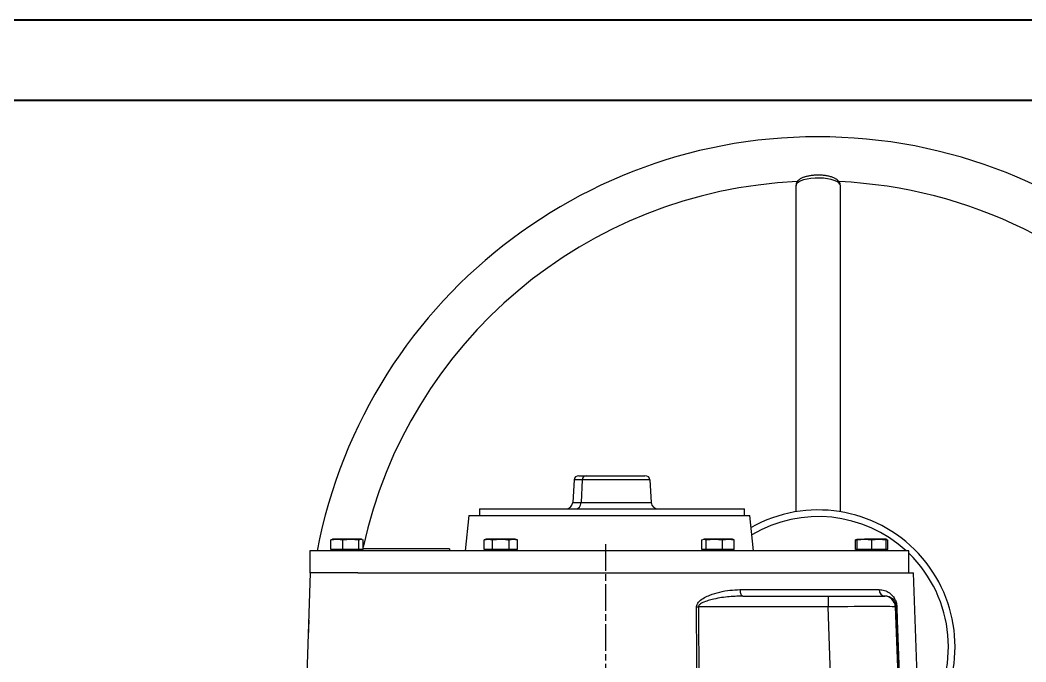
# Model space of a CAD drawing. Header units: millimetres. Extents: x 1756 to 4801, y 514 to 2668.
# Drawn here: x 3770.6 to 4224, y 2378.4 to 2667.9 of the extents above; entities that cross this region are included whole.
import ezdxf

# ---------------------------------------------------------------- set-up
doc = ezdxf.new("R2010")
doc.units = ezdxf.units.MM
doc.linetypes.add('AM_ISO08W050', pattern=[18, 12, -1.5, 3, -1.5])
for name, color, linetype, lineweight in [('AM_7', 4, 'AM_ISO08W050', 25), ('AM_BOR', 7, 'Continuous', 50), ('粗实线', 7, 'Continuous', 40)]:
    doc.layers.add(name, color=color, linetype=linetype, lineweight=lineweight)

# ---------------------------------------------------------------- blocks, each defined once
blk = doc.blocks.new('rA3')
at = {"layer": '粗实线'}
for p, q in [((753.384, 421.26), (333.384, 421.26)), ((748.384, 416.26), (358.384, 416.26))]:
    blk.add_line(p, q, dxfattribs=at)

msp = doc.modelspace()

# ---------------------------------------------------------------- linework, layer by layer
at = {"color": 7, "linetype": 'Continuous', "lineweight": 25}
for p, q in [((4120.349, 2593.217), (4120.349, 2446.146)), ((4140.349, 2446.146), (4140.349, 2593.217)), ((4022.504, 2462.406), (4025.718, 2462.406)), ((4025.718, 2462.406), (4052.282, 2462.406)), ((4020.281, 2460.511), (4019.683, 2450.249)), ((4023.975, 2460.511), (4020.281, 2460.511)), ((4023.975, 2460.511), (4023.505, 2450.249)), ((4054.505, 2460.511), (4023.975, 2460.511)), ((4054.505, 2460.511), (4055.103, 2450.249)), ((4019.683, 2450.249), (4023.505, 2450.249)), ((4023.505, 2450.249), (4055.103, 2450.249)), ((3972.905, 2444.488), (3971.224, 2428.488)), ((3972.905, 2444.488), (4099.542, 2444.488)), ((3977.716, 2447.406), (3977.716, 2444.488)), ((3977.716, 2447.406), (4044.56, 2447.406)), ((4044.56, 2447.406), (4097.071, 2447.406)), ((4097.071, 2444.488), (4097.071, 2447.406)), ((4101.224, 2428.488), (4099.542, 2444.488)), ((3911.238, 2433.619), (3910.717, 2433.422)), ((3910.717, 2429.088), (3910.717, 2433.422)), ((3911.467, 2433.788), (3911.21, 2433.695)), ((3913.371, 2433.788), (3911.467, 2433.788)), ((3919.649, 2433.788), (3913.371, 2433.788)), ((3916.024, 2433.422), (3919.649, 2433.788)), ((3916.024, 2429.088), (3916.024, 2433.422)), ((3919.649, 2433.788), (3923.274, 2433.422)), ((3924.246, 2433.788), (3919.649, 2433.788)), ((3923.274, 2433.422), (3924.246, 2433.788)), ((3923.274, 2429.088), (3923.274, 2433.422)), ((3924.246, 2433.788), (3925.217, 2433.422)), ((3924.467, 2433.788), (3924.246, 2433.788)), ((3924.724, 2433.695), (3924.467, 2433.788)), ((3925.217, 2429.088), (3925.217, 2433.422)), ((3980.74, 2433.788), (3979.735, 2433.422)), ((3979.735, 2433.422), (3981.611, 2433.788)), ((3979.735, 2429.088), (3979.735, 2433.422)), ((3981.611, 2433.788), (3980.74, 2433.788)), ((3981.611, 2433.788), (3983.487, 2433.422)), ((3987.24, 2433.788), (3981.611, 2433.788)), ((3983.487, 2429.088), (3983.487, 2433.422)), ((3992.869, 2433.788), (3987.24, 2433.788)), ((3990.993, 2433.422), (3992.869, 2433.788)), ((3990.993, 2429.088), (3990.993, 2433.422)), ((3992.869, 2433.788), (3994.746, 2433.422)), ((3993.74, 2433.788), (3992.869, 2433.788)), ((3994.746, 2433.422), (3993.74, 2433.788)), ((3994.746, 2429.088), (3994.746, 2433.422)), ((4077.957, 2433.422), (4078.929, 2433.788)), ((4077.957, 2429.088), (4077.957, 2433.422)), ((4078.707, 2433.788), (4078.45, 2433.695)), ((4078.707, 2433.788), (4078.929, 2433.788)), ((4078.929, 2433.788), (4079.9, 2433.422)), ((4083.525, 2433.788), (4078.929, 2433.788)), ((4079.9, 2433.422), (4083.525, 2433.788)), ((4079.9, 2429.088), (4079.9, 2433.422)), ((4083.525, 2433.788), (4087.15, 2433.422)), ((4089.803, 2433.788), (4083.525, 2433.788)), ((4087.15, 2429.088), (4087.15, 2433.422)), ((4091.707, 2433.788), (4089.803, 2433.788)), ((4091.964, 2433.695), (4091.707, 2433.788)), ((4092.457, 2433.422), (4091.936, 2433.619)), ((4092.457, 2429.088), (4092.457, 2433.422)), ((4147.751, 2433.619), (4147.23, 2433.422)), ((4147.23, 2429.088), (4147.23, 2433.422)), ((4147.98, 2433.788), (4147.723, 2433.695)), ((4147.98, 2433.422), (4151.23, 2433.788)), ((4147.98, 2433.788), (4151.23, 2433.788)), ((4147.98, 2429.088), (4147.98, 2433.422)), ((4151.23, 2433.788), (4154.48, 2433.422)), ((4157.73, 2433.788), (4151.23, 2433.788)), ((4154.48, 2433.422), (4157.73, 2433.788)), ((4154.48, 2429.088), (4154.48, 2433.422)), ((4157.73, 2433.788), (4160.98, 2433.422)), ((4160.98, 2433.788), (4157.73, 2433.788)), ((4161.237, 2433.695), (4160.98, 2433.788)), ((4160.98, 2433.705), (4161.73, 2433.422)), ((4160.98, 2429.088), (4160.98, 2433.422)), ((4161.73, 2429.088), (4161.73, 2433.422)), ((3901.224, 2428.488), (3901.224, 2418.618)), ((4171.224, 2428.488), (3901.224, 2428.488)), ((3916.024, 2429.088), (3910.717, 2429.088)), ((3911.632, 2429.088), (3912.232, 2428.488)), ((3923.274, 2429.088), (3916.024, 2429.088)), ((3925.217, 2429.088), (3923.274, 2429.088)), ((3923.702, 2428.488), (3924.302, 2429.088)), ((3924.171, 2428.957), (3924.171, 2428.488)), ((3964.171, 2429.488), (3925.217, 2429.488)), ((3964.171, 2429.488), (3964.171, 2428.488)), ((3983.487, 2429.088), (3979.735, 2429.088)), ((3980.905, 2429.088), (3981.505, 2428.488)), ((3990.993, 2429.088), (3983.487, 2429.088)), ((3994.746, 2429.088), (3990.993, 2429.088)), ((3992.975, 2428.488), (3993.575, 2429.088)), ((4079.9, 2429.088), (4077.957, 2429.088)), ((4078.872, 2429.088), (4079.472, 2428.488)), ((4087.15, 2429.088), (4079.9, 2429.088)), ((4092.457, 2429.088), (4087.15, 2429.088)), ((4090.942, 2428.488), (4091.542, 2429.088)), ((4147.98, 2429.088), (4147.23, 2429.088)), ((4154.48, 2429.088), (4147.98, 2429.088)), ((4148.145, 2429.088), (4148.745, 2428.488)), ((4160.98, 2429.088), (4154.48, 2429.088)), ((4160.215, 2428.488), (4160.815, 2429.088)), ((4161.73, 2429.088), (4160.98, 2429.088)), ((4171.224, 2418.618), (4171.224, 2428.488)), ((3901.409, 2418.618), (3898.89, 2346.466)), ((3922.851, 2418.618), (3901.224, 2418.618)), ((3922.851, 2418.618), (4173.377, 2418.618)), ((4175.683, 2352.571), (4173.377, 2418.618)), ((4095.082, 2411.014), (4157.817, 2411.014)), ((4096.351, 2408.118), (4134.913, 2408.118)), ((4134.913, 2408.118), (4160.128, 2408.118)), ((4160.128, 2408.118), (4160.467, 2408.118)), ((4134.867, 2403.293), (4076.403, 2403.293)), ((4076.403, 2403.293), (4076.78, 2324.639)), ((4137.024, 2340.941), (4134.867, 2403.293)), ((4165.125, 2403.293), (4167.14, 2345.049)), ((4165.629, 2403.293), (4165.125, 2403.293)), ((4167.407, 2352.285), (4165.629, 2403.293))]:
    msp.add_line(p, q, dxfattribs=at)
at = {"color": 7, "linetype": 'Continuous', "lineweight": 25, "flags": 128}
for points in [[(4140.349, 2593.217), (4140.168, 2593.864), (4139.633, 2594.488), (4138.761, 2595.066), (4137.586, 2595.577), (4136.149, 2596.003), (4134.503, 2596.328), (4132.706, 2596.54), (4130.825, 2596.633), (4128.926, 2596.602), (4127.078, 2596.449), (4125.349, 2596.179), (4123.8, 2595.801), (4122.488, 2595.331), (4121.461, 2594.784), (4120.754, 2594.18), (4120.394, 2593.542), (4120.349, 2593.217)], [(4095.082, 2411.014), (4095.113, 2410.443), (4095.191, 2409.898), (4095.31, 2409.398), (4095.469, 2408.96), (4095.659, 2408.602), (4095.875, 2408.337), (4096.109, 2408.173), (4096.351, 2408.118)], [(4075.922, 2324.639), (4075.893, 2330.635), (4075.776, 2354.621), (4075.537, 2403.293)], [(4165.807, 2403.293), (4166.016, 2397.297), (4166.851, 2373.312), (4167.589, 2352.104)], [(3900.665, 2397.302), (3900.393, 2389.734), (3900.384, 2389.241)]]:
    msp.add_lwpolyline(points, dxfattribs=at)
at = {"color": 7, "linetype": 'Continuous', "lineweight": 25}
for centre, radius, start, end in [((4130.349, 2385.246), 230, 0, 169.16329), ((4130.349, 2385.246), 210, 92.58495, 167.63931), ((4130.349, 2385.246), 210, 353.04862, 87.41373), ((4130.349, 2385.246), 61.716, 326.45296, 119.33475), ((4130.349, 2385.246), 58.716, 47.43188, 120.60378), ((4130.349, 2385.246), 58.716, 324.48916, 45.88125), ((4263.659, 2404.472), 128.798, 178.37751, 180.52437), ((4160.644, 2410.941), 2.828, 178.52133, 266.41162), ((4160.128, 2403.118), 5, 1.99872, 89.99883), ((4075.97, 2486.226), 82.934, 269.70105, 270.29895), ((4165.718, 2405.437), 2.147, 267.62542, 272.37458)]:
    msp.add_arc(centre, radius, start, end, dxfattribs=at)
for centre, major_axis, ratio, start_param, end_param in [((4022.504, 2460.406), (2.226, 0), 0.8985911, 1.5707963, 3.0892328), ((4025.718, 2460.406), (0, 2), 0.8726727, 0, 1.5184364), ((4052.282, 2460.406), (2.226, 0), 0.8985911, 0.0523599, 1.5707963), ((4016.349, 2450.406), (3.339, 0), 0.8985911, 4.712389, 6.2308254), ((4020.891, 2450.406), (0, 3), 0.8726727, 3.1415927, 4.6600291), ((4058.437, 2450.406), (3.339, 0), 0.8985911, 3.1939525, 4.712389), ((4135.114, 2403.118), (30.012, 0.173), 0.0058617, 0.0094237, 1.579002)]:
    msp.add_ellipse(centre, major_axis=major_axis, ratio=ratio, start_param=start_param, end_param=end_param, dxfattribs=at)
for points, knots in [([(4140.349, 2593.217), (4140.322, 2593.512), (4140.268, 2594.116), (4139.858, 2594.931), (4139.259, 2595.635), (4138.443, 2596.255), (4137.359, 2596.81), (4135.996, 2597.278), (4134.43, 2597.63), (4132.764, 2597.857), (4131.044, 2597.963), (4129.312, 2597.951), (4127.615, 2597.823), (4125.996, 2597.578), (4124.494, 2597.216), (4123.129, 2596.723), (4122.029, 2596.118), (4121.195, 2595.401), (4120.653, 2594.606), (4120.357, 2593.854), (4120.384, 2593.387), (4120.392, 2593.229)], [0, 0, 0, 0, 0.0400849, 0.0821636, 0.1255849, 0.174621, 0.2325462, 0.296171, 0.3578939, 0.4178327, 0.476832, 0.5354746, 0.5941854, 0.653277, 0.7133004, 0.7751382, 0.8403339, 0.8918637, 0.9365443, 0.9786363, 1, 1, 1, 1]), ([(3910.717, 2433.422), (3910.741, 2433.428), (3911.615, 2433.653), (3912.505, 2433.722), (3913.371, 2433.788)], [0, 0, 0, 0, 0.0269953, 1, 1, 1, 1]), ([(3913.371, 2433.788), (3914.036, 2433.748), (3914.926, 2433.694), (3915.803, 2433.477), (3916.024, 2433.422)], [0, 0, 0, 0, 0.7469333, 1, 1, 1, 1]), ([(3983.487, 2433.422), (3983.521, 2433.428), (3984.758, 2433.653), (3986.016, 2433.722), (3987.24, 2433.788)], [0, 0, 0, 0, 0.0269953, 1, 1, 1, 1]), ([(3987.24, 2433.788), (3988.181, 2433.748), (3989.44, 2433.694), (3990.679, 2433.477), (3990.993, 2433.422)], [0, 0, 0, 0, 0.7469333, 1, 1, 1, 1]), ([(4087.15, 2433.422), (4087.173, 2433.428), (4088.048, 2433.653), (4088.938, 2433.722), (4089.803, 2433.788)], [0, 0, 0, 0, 0.0269953, 1, 1, 1, 1]), ([(4089.803, 2433.788), (4090.468, 2433.748), (4091.359, 2433.694), (4092.235, 2433.477), (4092.457, 2433.422)], [0, 0, 0, 0, 0.7469333, 1, 1, 1, 1]), ([(4147.23, 2433.422), (4147.451, 2433.486), (4147.7, 2433.558), (4147.952, 2433.583), (4147.98, 2433.586)], [0, 0, 0, 0, 0.8897008, 1, 1, 1, 1]), ([(4147.98, 2433.788), (4147.98, 2433.722), (4147.98, 2433.653), (4147.98, 2433.428), (4147.98, 2433.422)], [0, 0, 0, 0, 0.97300478, 1, 1, 1, 1]), ([(4160.98, 2433.422), (4160.98, 2433.428), (4160.98, 2433.653), (4160.98, 2433.722), (4160.98, 2433.788)], [0, 0, 0, 0, 0.0269953, 1, 1, 1, 1]), ([(4075.537, 2403.293), (4075.547, 2403.461), (4075.58, 2404.033), (4076.013, 2404.927), (4077.179, 2406.24), (4079.076, 2407.454), (4082.171, 2408.842), (4085.99, 2410.023), (4090.547, 2410.864), (4093.572, 2410.964), (4095.082, 2411.014)], [0, 0, 0, 0, 0.021352, 0.0728126, 0.1233748, 0.2499525, 0.3661826, 0.5770211, 0.7888317, 1, 1, 1, 1]), ([(4096.351, 2408.118), (4094.042, 2408.051), (4089.424, 2407.915), (4083.975, 2406.975), (4080.069, 2405.907), (4078.163, 2405.178), (4077.032, 2404.42), (4076.627, 2403.976), (4076.435, 2403.629), (4076.413, 2403.399), (4076.403, 2403.293)], [0, 0, 0, 0, 0.3307571, 0.661265, 0.7793778, 0.9018744, 0.946098, 0.9683612, 0.9854268, 1, 1, 1, 1]), ([(4157.817, 2411.014), (4158.644, 2410.942), (4160.298, 2410.799), (4162.23, 2409.773), (4163.725, 2408.504), (4164.727, 2407.157), (4165.387, 2405.706), (4165.724, 2404.402), (4165.782, 2403.634), (4165.807, 2403.293)], [0, 0, 0, 0, 0.2471586, 0.4942516, 0.6433281, 0.7917771, 0.8949186, 0.9533643, 1, 1, 1, 1]), ([(4165.629, 2403.293), (4165.621, 2403.423), (4165.609, 2403.643), (4165.538, 2404.123), (4165.341, 2404.86), (4164.907, 2405.742), (4164.27, 2406.553), (4163.342, 2407.326), (4162.109, 2407.962), (4161.043, 2408.063), (4160.467, 2408.118)], [0, 0, 0, 0, 0.0195506, 0.0331429, 0.0802921, 0.1758879, 0.3265534, 0.4794068, 0.7186286, 1, 1, 1, 1])]:
    msp.add_open_spline(points, degree=3, knots=knots, dxfattribs=at)
at = {"layer": 'AM_7'}
msp.add_line((4034.478, 2431.488), (4034.478, 2065.218), dxfattribs=at)

# ---------------------------------------------------------------- block references
at = {"layer": 'AM_BOR', "xscale": 7.2509765625, "yscale": 7.2509765625, "zscale": 7.2509765625}
msp.add_blockref('rA3', (-661.681, -386.669), dxfattribs=at)

doc.saveas('drawing.dxf')
